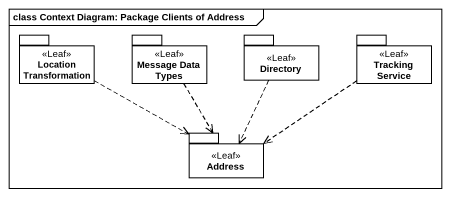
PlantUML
@startuml
mainframe class Context Diagram: Package Clients of Address
package "Location Transformation" as Location_Transformation <<Leaf>> {
}
package "Message Data Types" as Message_Data_Types <<Leaf>> {
}
package Directory <<Leaf>> {
}
package "Tracking Service" as Tracking_Service <<Leaf>> {
}
package Address <<Leaf>> {
}
Location_Transformation .right.> Address
Message_Data_Types ..> Address
Directory ..> Address
Tracking_Service .left.> Address
@enduml
